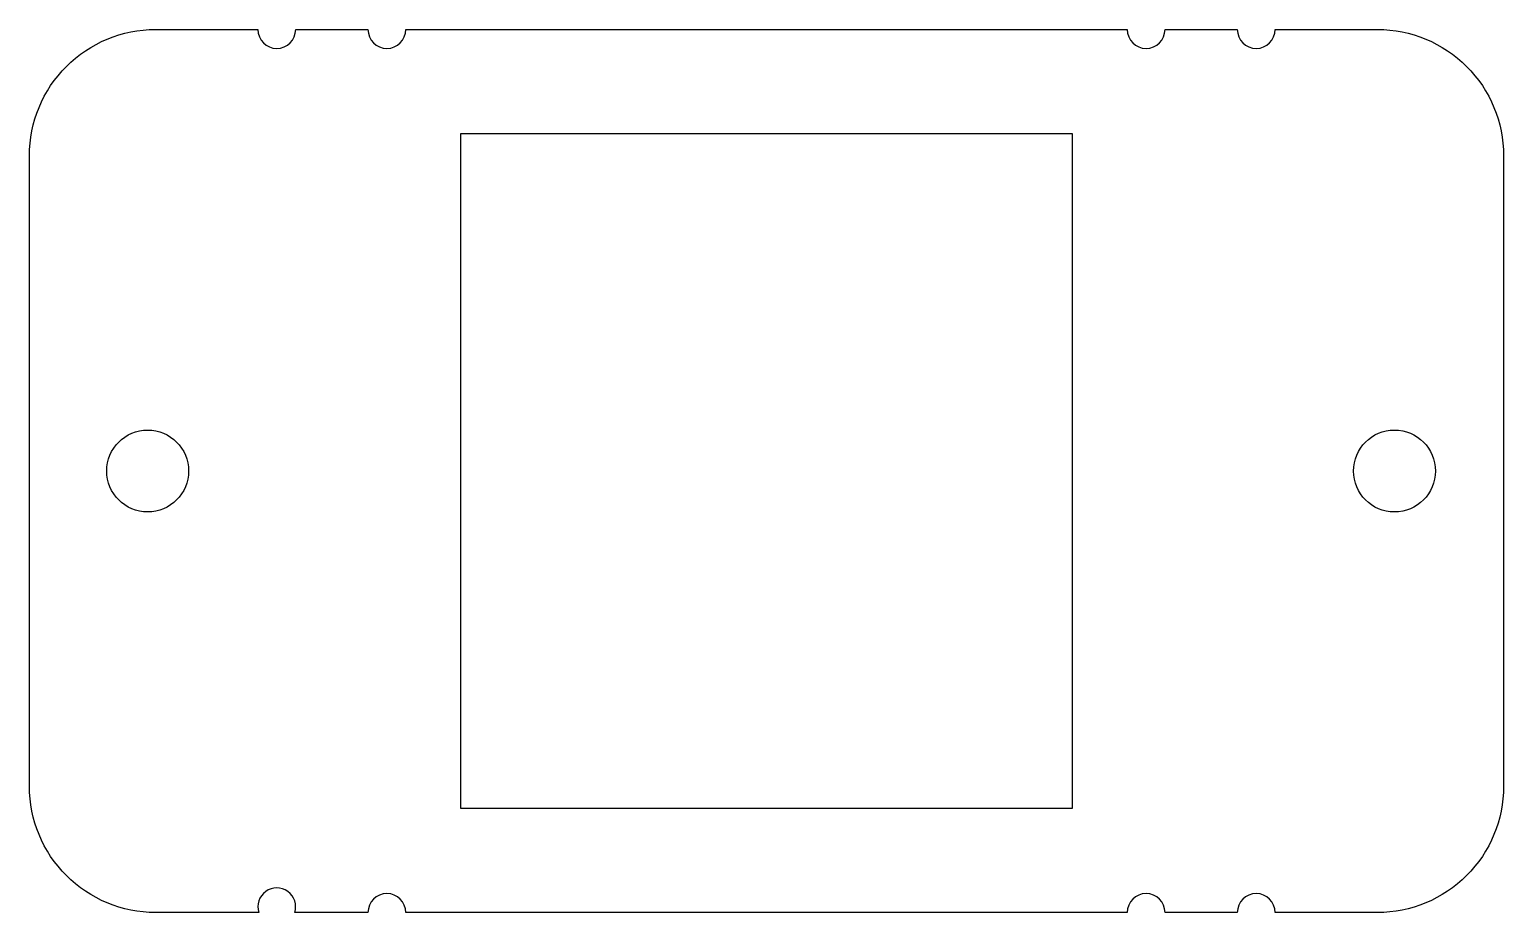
# Model space of a CAD drawing. Header units: millimetres. Extents: x -14.8 to 44.6, y -35.6 to 0.
import ezdxf

# ---------------------------------------------------------------- set-up
doc = ezdxf.new("R2010")
doc.units = ezdxf.units.MM
doc.layers.get('0').update_dxf_attribs({"linetype": 'CONTINUOUS'})

msp = doc.modelspace()

# ---------------------------------------------------------------- linework, layer by layer
msp.add_lwpolyline([(-4.15, -35.56, 1.359216), (-5.605, -35.56), (-9.763, -35.56, -0.414214), (-14.843, -30.48), (-14.843, -5.08, -0.414214), (-9.763, 0), (-5.639, 0, 1), (-4.115, 0), (-1.202, 0, 1), (0.322, 0), (29.396, 0, 1), (30.92, 0), (33.833, 0, 1), (35.357, 0), (39.481, 0, -0.414214), (44.561, -5.08), (44.561, -30.48, -0.414214), (39.481, -35.56), (35.357, -35.56, 1), (33.833, -35.56), (30.92, -35.56, 1), (29.396, -35.56), (0.322, -35.56, 1), (-1.202, -35.56)], format="xyb", close=True)
msp.add_lwpolyline([(2.54, -31.369), (2.54, -4.191), (27.178, -4.191), (27.178, -31.369)], close=True)
for centre in [(-10.08, -17.78), (40.166, -17.78)]:
    msp.add_circle(centre, 1.651)

doc.saveas('drawing.dxf')
